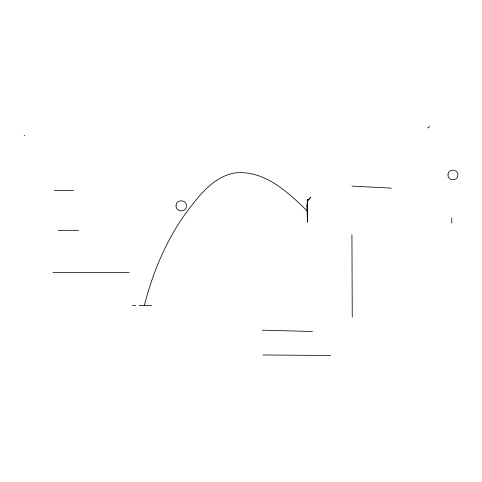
<?xml version="1.0" encoding="UTF-8"?>
<svg xmlns="http://www.w3.org/2000/svg" width="482" height="482" viewBox="0 0 482 482"><rect width="100%" height="100%" fill="white"/><g stroke="black" fill="none" stroke-linecap="round" stroke-linejoin="round"><path stroke-width="0.72" d="M144.323 305.377C153.818 268.691 169.206 233.071 193.234 203.494C204.085 189.715 217.46 175.508 235.698 172.851C264.805 170.206 288.344 192.451 307.552 211.327M427.594 127.983L429.775 126.513M24.1 135.587L24.769 135.562M54.279 190.631L73.3 190.631M57.858 230.33L78.578 230.33M52.893 272.451L129.194 272.451M132.43 305.377L135.671 305.377M139.184 305.377L151.565 305.377M262.967 354.969L330.628 355.487M262.184 330.17L312.42 331.489M351.944 186.118L391.36 188.137M351.926 234.812L352.246 317.168M451.773 217.84L451.773 223.094M176.075 205.573C175.448 212.182 186.371 212.749 186.395 206.079C187.022 199.476 176.099 198.909 176.075 205.573M447.995 174.677C447.392 181.009 457.87 181.557 457.894 175.159C458.496 168.827 448.019 168.278 447.995 174.677M306.835 205.874L307.552 222.142L307.552 199.44L307.245 200.307L307.383 200.88L308.203 200.325L310.83 197.072L307.552 200.518L306.835 205.874"/></g></svg>
